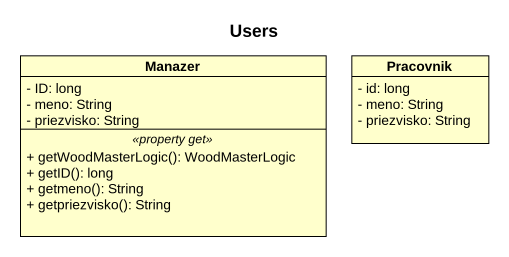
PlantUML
@startuml
title Users
hide circle
hide empty members
skinparam classAttributeIconSize 0
class Manazer {
  - ID: long
  - meno: String
  - priezvisko: String
  .. <<property get>> ..
  + getWoodMasterLogic(): WoodMasterLogic
  + getID(): long
  + getmeno(): String
  + getpriezvisko(): String
}
class Pracovnik {
  - id: long
  - meno: String
  - priezvisko: String
}
@enduml
